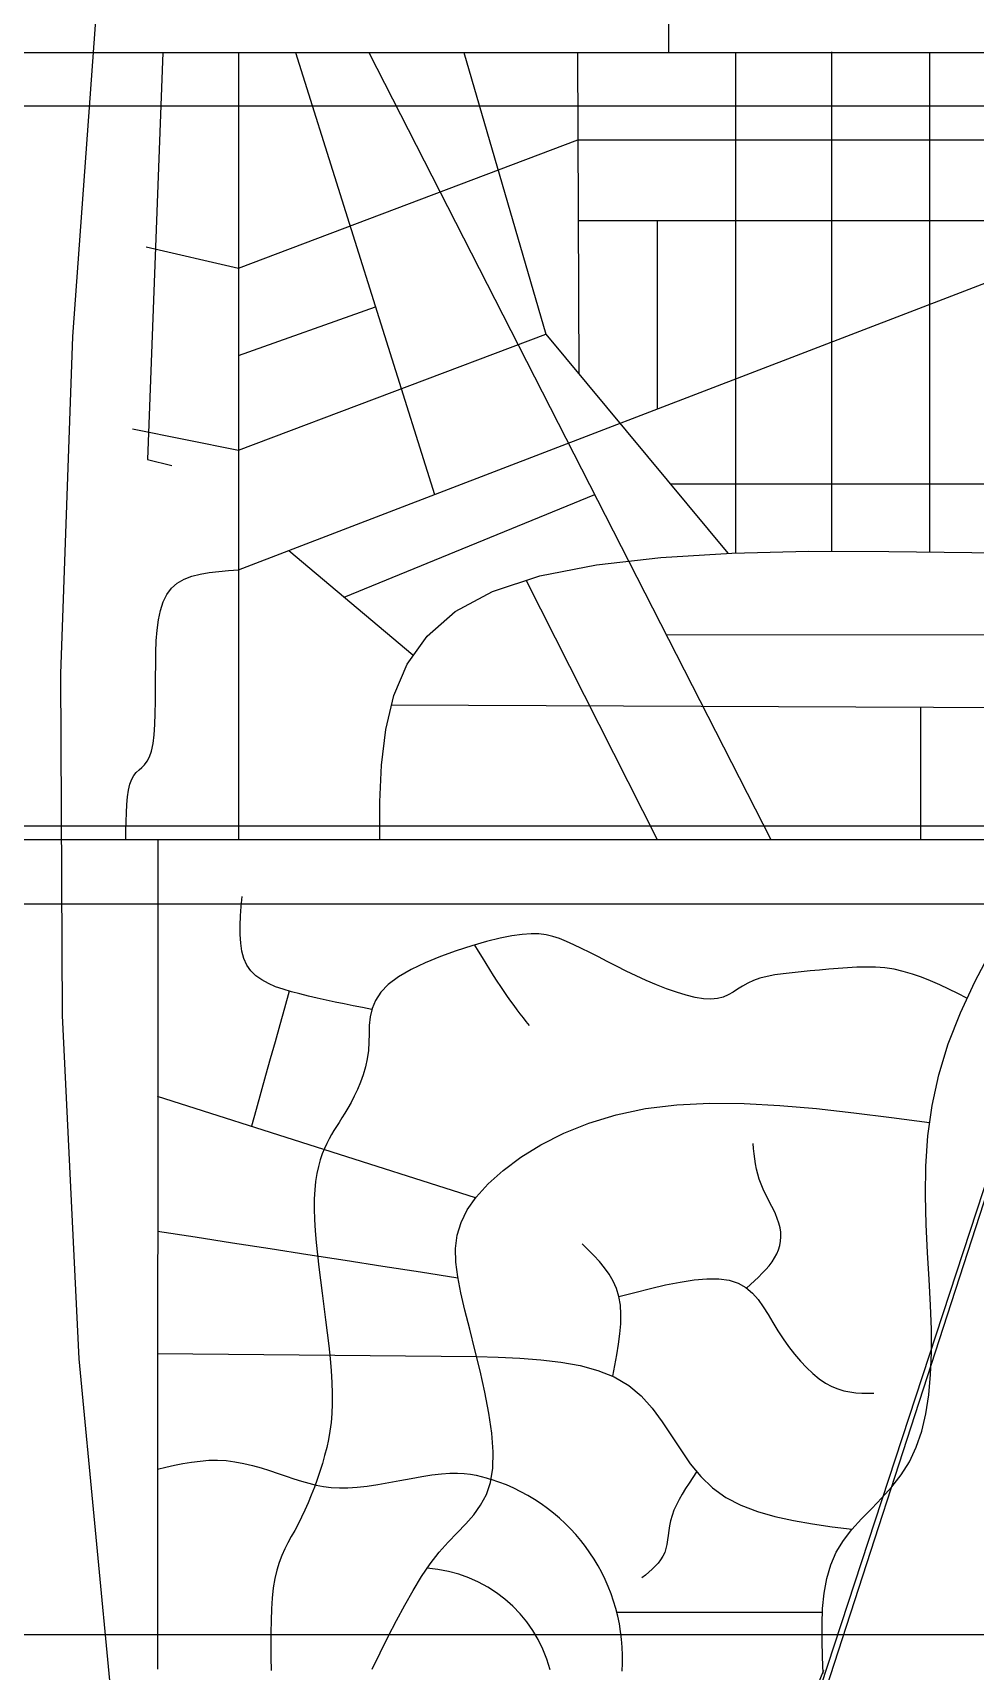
# Model space of a CAD drawing. Extents: x -15732 to 10897, y -24868 to 16165.
# Drawn here: x 6452 to 7978, y -5407 to -2754 of the extents above; entities that cross this region are included whole.
import ezdxf

# ---------------------------------------------------------------- set-up
doc = ezdxf.new("R2010")
doc.units = 0
doc.header["$MEASUREMENT"] = 0
for name, color, linetype in [('HIGHWAY', 7, 'CONTINUOUS'), ('STREETS-SPRAWL', 7, 'CONTINUOUS'), ('STREETS-SPRAWL-12M', 7, 'CONTINUOUS'), ('STREETS-SPRAWL-20M', 7, 'CONTINUOUS'), ('SUBURBS', 7, 'CONTINUOUS')]:
    doc.layers.add(name, color=color, linetype=linetype)

msp = doc.modelspace()

# ---------------------------------------------------------------- linework, layer by layer
at = {"layer": 'HIGHWAY', "color": 250, "linetype": 'CONTINUOUS'}
for p, q in [((6555.3, -2710.9), (6516.4, -3245.3)), ((6516.4, -3245.3), (6497, -3791.7)), ((6497, -3791.7), (6499.6, -4345.2)), ((6499.6, -4345.2), (6526.6, -4901.3)), ((6526.6, -4901.3), (6579.7, -5456.5))]:
    msp.add_line(p, q, dxfattribs=at)
at = {"layer": 'STREETS-SPRAWL', "color": 7, "linetype": 'CONTINUOUS'}
for p, q in [((6235.3, -2871.9), (8053, -2871.9)), ((6235.3, -4038), (8053, -4038)), ((5568.1, -4164.3), (8053, -4164.3)), ((5438, -5348), (8053, -5348))]:
    msp.add_line(p, q, dxfattribs=at)
at = {"layer": 'STREETS-SPRAWL-12M', "color": 253, "linetype": 'CONTINUOUS'}
for p, q in [((6662.5, -2785.3), (6637.9, -3444.5)), ((6785.1, -2785.3), (6785.1, -4060.1)), ((6877.7, -2785.3), (7102.4, -3501.6)), ((6996.3, -2785.3), (7647.4, -4060.1)), ((7150.1, -2785.3), (7282.8, -3241.7)), ((7333.9, -2785.3), (7336.4, -3306.3)), ((7745.3, -2784.2), (7745.2, -3593.2)), ((7904.4, -2785.3), (7904.3, -3594.3)), ((7590.2, -2787.2), (7590.1, -3596.2)), ((6785.1, -3134.6), (7334.6, -2927)), ((7334.6, -2927), (8109.9, -2927.2)), ((7335.2, -3057.6), (8109.9, -3057.6)), ((7463, -3057.6), (7463, -3362.9)), ((6635.5, -3100.1), (6785.1, -3134.6)), ((6785.1, -3623.7), (8109.9, -3114.1)), ((6785.1, -3276.2), (7007, -3197.3)), ((6785.1, -3429.7), (7282.8, -3241.7)), ((7282.8, -3241.7), (7577.8, -3596.7)), ((6613.3, -3395.3), (6785.1, -3429.7)), ((6637.9, -3444.5), (6677.3, -3454.3)), ((6956.1, -3667.5), (7362.1, -3501.4)), ((7484.2, -3484), (8109.9, -3483.9)), ((6866.7, -3592.3), (7067.6, -3761.3)), ((7364.7, -3615.4), (7469.2, -3603.4)), ((7469.2, -3603.4), (7584.3, -3596.4)), ((7584.3, -3596.4), (7708, -3593.4)), ((7708, -3593.4), (7838.2, -3593.5)), ((7838.2, -3593.5), (7972.6, -3595.5)), ((7972.6, -3595.5), (8109.1, -3598.5)), ((6697, -3638.5), (6709.5, -3633.7)), ((6709.5, -3633.7), (6723.2, -3630.2)), ((6723.2, -3630.2), (6737.9, -3627.6)), ((6737.9, -3627.6), (6753.2, -3625.9)), ((6753.2, -3625.9), (6769, -3624.7)), ((6769, -3624.7), (6785.1, -3623.7)), ((7196.4, -3658.4), (7273.1, -3633.4)), ((7273.1, -3633.4), (7364.7, -3615.4)), ((6669, -3663.3), (6676.5, -3653.1)), ((6676.5, -3653.1), (6686, -3644.9)), ((6686, -3644.9), (6697, -3638.5)), ((7136.2, -3691.1), (7196.4, -3658.4)), ((7250.3, -3639.5), (7463, -4060.1)), ((6658.7, -3689.1), (6663.1, -3675.3)), ((6663.1, -3675.3), (6669, -3663.3)), ((6653.4, -3720.9), (6655.5, -3704.3)), ((6655.5, -3704.3), (6658.7, -3689.1)), ((7090.9, -3730.8), (7136.2, -3691.1)), ((6651.4, -3757.3), (6652.1, -3738.6)), ((6652.1, -3738.6), (6653.4, -3720.9)), ((7058.5, -3776.5), (7090.9, -3730.8)), ((7477.8, -3728), (8109.9, -3728.7)), ((6651.1, -3776.7), (6651.4, -3757.3)), ((6651, -3796.7), (6651.1, -3776.7)), ((7036.7, -3827.2), (7058.5, -3776.5)), ((6650.8, -3836.8), (6650.9, -3816.9)), ((6650.9, -3816.9), (6651, -3796.7)), ((6650.4, -3856), (6650.8, -3836.8)), ((7023.5, -3881.9), (7036.7, -3827.2)), ((7032.2, -3842.3), (8109.9, -3846.8)), ((7889.6, -3845.9), (7889.5, -4060.1)), ((6648.6, -3890.5), (6649.8, -3874)), ((6649.8, -3874), (6650.4, -3856)), ((6646.9, -3905), (6648.6, -3890.5)), ((7016.7, -3939.6), (7023.5, -3881.9)), ((6637.5, -3933.6), (6641.3, -3926.5)), ((6641.3, -3926.5), (6644.5, -3917.1)), ((6644.5, -3917.1), (6646.9, -3905)), ((6615.7, -3956.4), (6619.7, -3951.6)), ((6619.7, -3951.6), (6624.1, -3947.5)), ((6624.1, -3947.5), (6628.7, -3943.5)), ((6628.7, -3943.5), (6633.2, -3939.1)), ((6633.2, -3939.1), (6637.5, -3933.6)), ((7014.2, -3999.4), (7016.7, -3939.6)), ((6605.6, -3991.3), (6607.2, -3980.2)), ((6607.2, -3980.2), (6609.4, -3970.5)), ((6609.4, -3970.5), (6612.2, -3962.6)), ((6612.2, -3962.6), (6615.7, -3956.4)), ((6603.7, -4016.9), (6604.5, -4003.6)), ((6604.5, -4003.6), (6605.6, -3991.3)), ((7013.9, -4060.1), (7014.2, -3999.4)), ((6603, -4045.4), (6603.3, -4030.9)), ((6603.3, -4030.9), (6603.7, -4016.9)), ((6602.8, -4060.1), (6603, -4045.4)), ((6654.3, -4060.1), (6653.9, -5404.1)), ((6789.6, -4168.5), (6790.9, -4152.7)), ((6787.9, -4199.4), (6788.5, -4184.1)), ((6788.5, -4184.1), (6789.6, -4168.5)), ((6787.9, -4214.2), (6787.9, -4199.4)), ((6788.8, -4228.1), (6787.9, -4214.2)), ((7227.9, -4216.5), (7208.8, -4220.3)), ((7244.4, -4214), (7227.9, -4216.5)), ((7258.9, -4213), (7244.4, -4214)), ((7271.7, -4213.2), (7258.9, -4213)), ((7283.4, -4214.7), (7271.7, -4213.2)), ((7294.4, -4217.2), (7283.4, -4214.7)), ((7305.2, -4220.8), (7294.4, -4217.2)), ((6790.7, -4241.2), (6788.8, -4228.1)), ((6794, -4253.1), (6790.7, -4241.2)), ((7137.6, -4240.6), (7112.2, -4249.8)), ((7162.8, -4232.5), (7137.6, -4240.6)), ((7186.8, -4225.7), (7162.8, -4232.5)), ((7167.3, -4231.2), (7173.5, -4241.3)), ((7173.5, -4241.3), (7179.7, -4251.3)), ((7208.8, -4220.3), (7186.8, -4225.7)), ((7316.4, -4225.3), (7305.2, -4220.8)), ((7328.2, -4230.6), (7316.4, -4225.3)), ((7340.7, -4236.7), (7328.2, -4230.6)), ((7354, -4243.4), (7340.7, -4236.7)), ((7367.9, -4250.5), (7354, -4243.4)), ((7977.4, -4290.8), (8003.8, -4240.4)), ((6798.8, -4263.8), (6794, -4253.1)), ((6805.3, -4273), (6798.8, -4263.8)), ((7064.7, -4271), (7044.4, -4282.7)), ((7087.6, -4259.9), (7064.7, -4271)), ((7112.2, -4249.8), (7087.6, -4259.9)), ((7179.7, -4251.3), (7185.8, -4261.2)), ((7185.8, -4261.2), (7191.9, -4270.9)), ((7191.9, -4270.9), (7197.8, -4280.3)), ((7382.3, -4257.9), (7367.9, -4250.5)), ((7397.4, -4265.6), (7382.3, -4257.9)), ((7412.9, -4273.3), (7397.4, -4265.6)), ((7726.2, -4271.9), (7711.1, -4273.2)), ((7741.3, -4270.4), (7726.2, -4271.9)), ((7756.5, -4269.1), (7741.3, -4270.4)), ((7771.6, -4267.9), (7756.5, -4269.1)), ((7786.7, -4267.1), (7771.6, -4267.9)), ((7801.8, -4266.8), (7786.7, -4267.1)), ((7816.8, -4267.1), (7801.8, -4266.8)), ((7831.8, -4268.3), (7816.8, -4267.1)), ((7846.8, -4270.5), (7831.8, -4268.3)), ((7861.7, -4273.8), (7846.8, -4270.5)), ((6813.4, -4281), (6805.3, -4273)), ((6822.8, -4287.8), (6813.4, -4281)), ((6833.5, -4293.6), (6822.8, -4287.8)), ((6845.1, -4298.6), (6833.5, -4293.6)), ((6857.6, -4302.9), (6845.1, -4298.6)), ((7027.8, -4295), (7015.4, -4307.7)), ((7044.4, -4282.7), (7027.8, -4295)), ((7197.8, -4280.3), (7203.7, -4289.5)), ((7203.7, -4289.5), (7209.5, -4298.3)), ((7209.5, -4298.3), (7215, -4306.6)), ((7428.9, -4280.9), (7412.9, -4273.3)), ((7445.3, -4288.4), (7428.9, -4280.9)), ((7461.9, -4295.5), (7445.3, -4288.4)), ((7478.4, -4301.9), (7461.9, -4295.5)), ((7601.3, -4297.9), (7593.5, -4302.9)), ((7609.7, -4293.1), (7601.3, -4297.9)), ((7619, -4288.8), (7609.7, -4293.1)), ((7629.5, -4285.1), (7619, -4288.8)), ((7641.2, -4282.1), (7629.5, -4285.1)), ((7653.8, -4279.7), (7641.2, -4282.1)), ((7667.3, -4277.7), (7653.8, -4279.7)), ((7681.5, -4276), (7667.3, -4277.7)), ((7696.1, -4274.6), (7681.5, -4276)), ((7711.1, -4273.2), (7696.1, -4274.6)), ((7876.5, -4278.1), (7861.7, -4273.8)), ((7891.3, -4283.3), (7876.5, -4278.1)), ((7906, -4289.2), (7891.3, -4283.3)), ((7920.8, -4295.6), (7906, -4289.2)), ((7935.5, -4302.5), (7920.8, -4295.6)), ((7954.1, -4341), (7977.4, -4290.8)), ((6870.8, -4306.8), (6857.6, -4302.9)), ((6867.4, -4305.9), (6859.7, -4333.2)), ((6884.4, -4310.4), (6870.8, -4306.8)), ((6898.3, -4313.9), (6884.4, -4310.4)), ((6912.5, -4317.2), (6898.3, -4313.9)), ((6926.9, -4320.4), (6912.5, -4317.2)), ((6941.5, -4323.5), (6926.9, -4320.4)), ((6956.3, -4326.6), (6941.5, -4323.5)), ((7006.9, -4320.8), (7001.4, -4334.1)), ((7015.4, -4307.7), (7006.9, -4320.8)), ((7215, -4306.6), (7220.5, -4314.5)), ((7220.5, -4314.5), (7225.8, -4322)), ((7225.8, -4322), (7230.9, -4329.1)), ((7494.5, -4307.6), (7478.4, -4301.9)), ((7510, -4312.4), (7494.5, -4307.6)), ((7524.6, -4316), (7510, -4312.4)), ((7538.1, -4318.2), (7524.6, -4316)), ((7550.1, -4318.9), (7538.1, -4318.2)), ((7560.7, -4317.9), (7550.1, -4318.9)), ((7569.9, -4315.5), (7560.7, -4317.9)), ((7578.2, -4312), (7569.9, -4315.5)), ((7586, -4307.7), (7578.2, -4312)), ((7593.5, -4302.9), (7586, -4307.7)), ((7950.2, -4309.7), (7935.5, -4302.5)), ((7964.8, -4317), (7950.2, -4309.7)), ((6859.7, -4333.2), (6852.1, -4360.6)), ((6971.1, -4329.6), (6956.3, -4326.6)), ((6986, -4332.6), (6971.1, -4329.6)), ((7001, -4335.6), (6986, -4332.6)), ((6998.4, -4347.6), (6997, -4361.3)), ((7001.4, -4334.1), (6998.4, -4347.6)), ((7230.9, -4329.1), (7236, -4335.9)), ((7236, -4335.9), (7241, -4342.5)), ((7241, -4342.5), (7245.9, -4348.9)), ((7245.9, -4348.9), (7250.7, -4355.1)), ((7934.5, -4391.2), (7954.1, -4341)), ((6852.1, -4360.6), (6844.4, -4388)), ((6996.6, -4375), (6996.4, -4388.6)), ((6997, -4361.3), (6996.6, -4375)), ((7250.7, -4355.1), (7255.6, -4361.3)), ((6844.4, -4388), (6836.7, -4415.3)), ((6995.6, -4402.2), (6993.8, -4415.5)), ((6996.4, -4388.6), (6995.6, -4402.2)), ((7919, -4441.2), (7934.5, -4391.2)), ((6836.7, -4415.3), (6829, -4442.7)), ((6990.9, -4428.5), (6987.2, -4441.2)), ((6993.8, -4415.5), (6990.9, -4428.5)), ((6829, -4442.7), (6821.4, -4470)), ((6982.8, -4453.4), (6977.9, -4465)), ((6987.2, -4441.2), (6982.8, -4453.4)), ((7908.2, -4491), (7919, -4441.2)), ((7169.2, -4640.6), (6654.1, -4476.3)), ((6821.4, -4470), (6813.7, -4497.4)), ((6972.7, -4475.9), (6967.4, -4486.1)), ((6977.9, -4465), (6972.7, -4475.9)), ((6813.7, -4497.4), (6806, -4524.8)), ((6952.5, -4511.3), (6948, -4518.4)), ((6957.3, -4503.7), (6952.5, -4511.3)), ((6962.2, -4495.3), (6957.3, -4503.7)), ((6967.4, -4486.1), (6962.2, -4495.3)), ((7352.6, -4519.5), (7396.8, -4506)), ((7396.8, -4506), (7444.4, -4496)), ((7444.4, -4496), (7495, -4489.8)), ((7495, -4489.8), (7548.4, -4487.3)), ((7548.4, -4487.3), (7604.1, -4487.8)), ((7604.1, -4487.8), (7661.8, -4490.9)), ((7661.8, -4490.9), (7721, -4496)), ((7721, -4496), (7781.4, -4502.7)), ((7781.4, -4502.7), (7842.5, -4510.4)), ((7842.5, -4510.4), (7904.1, -4518.6)), ((7901.6, -4540.4), (7908.2, -4491)), ((6939.6, -4531.6), (6935.6, -4538.3)), ((6943.7, -4525.1), (6939.6, -4531.6)), ((6948, -4518.4), (6943.7, -4525.1)), ((7275, -4554.6), (7311.9, -4535.9)), ((7311.9, -4535.9), (7352.6, -4519.5)), ((6924.3, -4560.7), (6920.8, -4569.6)), ((6928, -4552.6), (6924.3, -4560.7)), ((6931.8, -4545.2), (6928, -4552.6)), ((6935.6, -4538.3), (6931.8, -4545.2)), ((7242.2, -4574.9), (7275, -4554.6)), ((7619.4, -4560.8), (7618.6, -4552.5)), ((7620.3, -4569.2), (7619.4, -4560.8)), ((7898.2, -4589.2), (7901.6, -4540.4)), ((6914.7, -4589.8), (6912.1, -4601.4)), ((6917.6, -4579.3), (6914.7, -4589.8)), ((6920.8, -4569.6), (6917.6, -4579.3)), ((7213.6, -4596.1), (7242.2, -4574.9)), ((7621.4, -4577.5), (7620.3, -4569.2)), ((7622.6, -4585.8), (7621.4, -4577.5)), ((7624.2, -4594), (7622.6, -4585.8)), ((7897.5, -4637.1), (7898.2, -4589.2)), ((6910.1, -4614), (6908.6, -4627.7)), ((6912.1, -4601.4), (6910.1, -4614)), ((7189.5, -4617.8), (7213.6, -4596.1)), ((7626.1, -4602.3), (7624.2, -4594)), ((7628.5, -4610.5), (7626.1, -4602.3)), ((7631.4, -4618.6), (7628.5, -4610.5)), ((6907.8, -4642.5), (6907.7, -4658.6)), ((6908.6, -4627.7), (6907.8, -4642.5)), ((7155.6, -4660.2), (7170.1, -4639.3)), ((7170.1, -4639.3), (7189.5, -4617.8)), ((7634.8, -4626.7), (7631.4, -4618.6)), ((7638.6, -4634.8), (7634.8, -4626.7)), ((7642.7, -4642.8), (7638.6, -4634.8)), ((7646.8, -4650.7), (7642.7, -4642.8)), ((7898.7, -4683.8), (7897.5, -4637.1)), ((6907.7, -4658.6), (6908.2, -4675.7)), ((7145.5, -4680.7), (7155.6, -4660.2)), ((7650.8, -4658.5), (7646.8, -4650.7)), ((7654.5, -4666.3), (7650.8, -4658.5)), ((7657.7, -4674), (7654.5, -4666.3)), ((6654.1, -4694.4), (6714.9, -4703.9)), ((6908.2, -4675.7), (6909.3, -4693.9)), ((6909.3, -4693.9), (6910.9, -4712.9)), ((7139.4, -4701.3), (7145.5, -4680.7)), ((7660.4, -4681.5), (7657.7, -4674)), ((7662.2, -4689), (7660.4, -4681.5)), ((7663.2, -4696.4), (7662.2, -4689)), ((7663.5, -4703.6), (7663.2, -4696.4)), ((7901, -4729.1), (7898.7, -4683.8)), ((6714.9, -4703.9), (6775.7, -4713.3)), ((6775.7, -4713.3), (6836.5, -4722.8)), ((6836.5, -4722.8), (6897.3, -4732.3)), ((6910.9, -4712.9), (6912.9, -4732.7)), ((7136.8, -4722.5), (7139.4, -4701.3)), ((7137.2, -4744.8), (7136.8, -4722.5)), ((7351.3, -4724.7), (7341.8, -4715.4)), ((7659.6, -4724.6), (7661.7, -4717.7)), ((7661.7, -4717.7), (7662.9, -4710.7)), ((7662.9, -4710.7), (7663.5, -4703.6)), ((6897.3, -4732.3), (6958.1, -4741.8)), ((6912.9, -4732.7), (6915.3, -4753)), ((6958.1, -4741.8), (7018.9, -4751.2)), ((7140.2, -4768.6), (7137.2, -4744.8)), ((7360.7, -4734.1), (7351.3, -4724.7)), ((7369.7, -4743.7), (7360.7, -4734.1)), ((7378, -4753.8), (7369.7, -4743.7)), ((7644.4, -4750.7), (7649.2, -4744.4)), ((7649.2, -4744.4), (7653.4, -4737.9)), ((7653.4, -4737.9), (7656.9, -4731.3)), ((7656.9, -4731.3), (7659.6, -4724.6)), ((7903.7, -4772.8), (7901, -4729.1)), ((6915.3, -4753), (6917.9, -4773.9)), ((6917.9, -4773.9), (6920.6, -4795.1)), ((7018.9, -4751.2), (7079.7, -4760.7)), ((7079.7, -4760.7), (7140.5, -4770.2)), ((7145.3, -4794.4), (7140.2, -4768.6)), ((7385.5, -4764.3), (7378, -4753.8)), ((7392.1, -4775.5), (7385.5, -4764.3)), ((7397.3, -4787.5), (7392.1, -4775.5)), ((7500.5, -4777.1), (7522.9, -4773.6)), ((7522.9, -4773.6), (7543.8, -4771.8)), ((7543.8, -4771.8), (7562.9, -4771.8)), ((7562.9, -4771.8), (7579.7, -4774.2)), ((7579.7, -4774.2), (7594.2, -4779)), ((7614.3, -4780.8), (7620.8, -4774.9)), ((7620.8, -4774.9), (7627.2, -4769)), ((7627.2, -4769), (7633.3, -4762.9)), ((7633.3, -4762.9), (7639.1, -4756.8)), ((7639.1, -4756.8), (7644.4, -4750.7)), ((7906, -4814.5), (7903.7, -4772.8)), ((6920.6, -4795.1), (6923.4, -4816.5)), ((7151.9, -4822.6), (7145.3, -4794.4)), ((7401.2, -4800.4), (7397.3, -4787.5)), ((7403.5, -4814.3), (7401.2, -4800.4)), ((7401.3, -4800.6), (7426.8, -4793.9)), ((7426.8, -4793.9), (7452.1, -4787.5)), ((7452.1, -4787.5), (7476.8, -4781.8)), ((7476.8, -4781.8), (7500.5, -4777.1)), ((7594.2, -4779), (7606.6, -4786)), ((7606.6, -4786), (7617.3, -4794.9)), ((7607.6, -4786.8), (7614.3, -4780.8)), ((7617.3, -4794.9), (7626.6, -4805.4)), ((6923.4, -4816.5), (6926.2, -4838)), ((7159.7, -4853.6), (7151.9, -4822.6)), ((7404.4, -4829.1), (7403.5, -4814.3)), ((7404.1, -4844.7), (7404.4, -4829.1)), ((7626.6, -4805.4), (7635, -4817)), ((7635, -4817), (7642.9, -4829.5)), ((7642.9, -4829.5), (7650.6, -4842.6)), ((7907.4, -4854.1), (7906, -4814.5)), ((6926.2, -4838), (6928.8, -4859.3)), ((7168, -4886.6), (7159.7, -4853.6)), ((7402.8, -4860.9), (7404.1, -4844.7)), ((7650.6, -4842.6), (7658.5, -4855.8)), ((7658.5, -4855.8), (7667, -4868.8)), ((7907.4, -4891.6), (7907.4, -4854.1)), ((6928.8, -4859.3), (6931.3, -4880.3)), ((6931.3, -4880.3), (6933.4, -4900.8)), ((7397.8, -4894.7), (7400.6, -4877.6)), ((7400.6, -4877.6), (7402.8, -4860.9)), ((7667, -4868.8), (7676, -4881.5)), ((7676, -4881.5), (7685.4, -4893.7)), ((6654, -4892.6), (7170.7, -4897.6)), ((6933.4, -4900.8), (6935.2, -4920.6)), ((7176.3, -4920.9), (7168, -4886.6)), ((7170.7, -4897.6), (7205.9, -4898.7)), ((7205.9, -4898.7), (7240.6, -4900.3)), ((7240.6, -4900.3), (7274.6, -4902.8)), ((7274.6, -4902.8), (7307.3, -4906.6)), ((7307.3, -4906.6), (7338.3, -4912.2)), ((7394.6, -4912.1), (7397.8, -4894.7)), ((7685.4, -4893.7), (7695.2, -4905.1)), ((7695.2, -4905.1), (7705.2, -4915.7)), ((7906, -4926.8), (7907.4, -4891.6)), ((6935.2, -4920.6), (6936.4, -4939.6)), ((7183.9, -4955.4), (7176.3, -4920.9)), ((7338.3, -4912.2), (7367.2, -4920.1)), ((7367.2, -4920.1), (7393.6, -4930.7)), ((7391.3, -4929.6), (7394.6, -4912.1)), ((7393.6, -4930.7), (7417.1, -4944.4)), ((7705.2, -4915.7), (7715.4, -4925.3)), ((7715.4, -4925.3), (7725.6, -4933.7)), ((7725.6, -4933.7), (7735.8, -4940.6)), ((7903, -4959.7), (7906, -4926.8)), ((6936.4, -4939.6), (6937.1, -4957.5)), ((6937.1, -4957.5), (6937, -4974.2)), ((7190.4, -4989.3), (7183.9, -4955.4)), ((7417.1, -4944.4), (7437.4, -4961.6)), ((7437.4, -4961.6), (7455.2, -4981.4)), ((7735.8, -4940.6), (7745.8, -4946.1)), ((7745.8, -4946.1), (7755.8, -4950.2)), ((7755.8, -4950.2), (7765.6, -4953.2)), ((7765.6, -4953.2), (7775.4, -4955.1)), ((7775.4, -4955.1), (7785.1, -4956.3)), ((7785.1, -4956.3), (7794.8, -4957)), ((7794.8, -4957), (7804.4, -4957.2)), ((7804.4, -4957.2), (7814, -4957.2)), ((7898.3, -4990.3), (7903, -4959.7)), ((6937, -4974.2), (6936.4, -4989.9)), ((7455.2, -4981.4), (7471.3, -5003.2)), ((6935.1, -5004.6), (6933.2, -5018.7)), ((6936.4, -4989.9), (6935.1, -5004.6)), ((7195.2, -5021.7), (7190.4, -4989.3)), ((7471.3, -5003.2), (7486.3, -5026)), ((7891.6, -5018.7), (7898.3, -4990.3)), ((6930.8, -5032.1), (6928, -5045.2)), ((6933.2, -5018.7), (6930.8, -5032.1)), ((7197.6, -5051.8), (7195.2, -5021.7)), ((7486.3, -5026), (7501.2, -5049)), ((7882.8, -5044.6), (7891.6, -5018.7)), ((6695.3, -5071.1), (6709.2, -5068.7)), ((6709.2, -5068.7), (6723, -5066.9)), ((6723, -5066.9), (6737, -5065.8)), ((6737, -5065.8), (6751, -5065.6)), ((6751, -5065.6), (6765.2, -5066.3)), ((6765.2, -5066.3), (6779.4, -5068)), ((6779.4, -5068), (6793.6, -5070.7)), ((6924.7, -5058.1), (6921, -5070.9)), ((6928, -5045.2), (6924.7, -5058.1)), ((7197.1, -5078.7), (7197.6, -5051.8)), ((7501.2, -5049), (7516.7, -5071.3)), ((7858.4, -5089.4), (7871.7, -5068.2)), ((7871.7, -5068.2), (7882.8, -5044.6)), ((6654, -5080), (6667.7, -5076.9)), ((6667.7, -5076.9), (6681.5, -5073.8)), ((6681.5, -5073.8), (6695.3, -5071.1)), ((6793.6, -5070.7), (6807.8, -5074.2)), ((6807.8, -5074.2), (6821.8, -5078.1)), ((6821.8, -5078.1), (6835.6, -5082.5)), ((6835.6, -5082.5), (6849.2, -5086.9)), ((6849.2, -5086.9), (6862.3, -5091.4)), ((6862.3, -5091.4), (6875, -5095.7)), ((6917, -5083.8), (6912.6, -5096.6)), ((6921, -5070.9), (6917, -5083.8)), ((7046.7, -5098.5), (7064.6, -5095.2)), ((7064.6, -5095.2), (7082, -5092.1)), ((7082, -5092.1), (7098.4, -5089.4)), ((7098.4, -5089.4), (7113.7, -5087.6)), ((7113.7, -5087.6), (7127.3, -5086.6)), ((7127.3, -5086.6), (7139.6, -5086.4)), ((7139.6, -5086.4), (7150.6, -5087)), ((7150.6, -5087), (7160.6, -5088.2)), ((7160.6, -5088.2), (7169.8, -5089.9)), ((7169.8, -5089.9), (7178.4, -5092)), ((7178.4, -5092), (7186.5, -5094.3)), ((7186.5, -5094.3), (7194.5, -5096.7)), ((7193.4, -5101.7), (7197.1, -5078.7)), ((7521, -5093.7), (7515, -5102.7)), ((7516.7, -5071.3), (7533.6, -5092.1)), ((7527.1, -5084.7), (7521, -5093.7)), ((7533.6, -5092.1), (7552.6, -5110.6)), ((7843.3, -5108.8), (7858.4, -5089.4)), ((6875, -5095.7), (6887.2, -5099.6)), ((6887.2, -5099.6), (6899.2, -5103)), ((6899.2, -5103), (6911, -5105.8)), ((6908, -5109.5), (6903.1, -5122.1)), ((6912.6, -5096.6), (6908, -5109.5)), ((6911, -5105.8), (6923, -5108.1)), ((6923, -5108.1), (6935.4, -5109.6)), ((6935.4, -5109.6), (6948.5, -5110.4)), ((6948.5, -5110.4), (6962.4, -5110.4)), ((6962.4, -5110.4), (6977.4, -5109.4)), ((6977.4, -5109.4), (6993.7, -5107.6)), ((6993.7, -5107.6), (7010.9, -5105)), ((7010.9, -5105), (7028.7, -5101.9)), ((7028.7, -5101.9), (7046.7, -5098.5)), ((7177.3, -5138.6), (7186.6, -5121.4)), ((7186.6, -5121.4), (7193.4, -5101.7)), ((7503.8, -5120.6), (7498.7, -5129.4)), ((7509.2, -5111.7), (7503.8, -5120.6)), ((7515, -5102.7), (7509.2, -5111.7)), ((7552.6, -5110.6), (7574.4, -5126)), ((7827.1, -5126.7), (7843.3, -5108.8)), ((6892.8, -5146.5), (6887.3, -5158)), ((6898, -5134.5), (6892.8, -5146.5)), ((6903.1, -5122.1), (6898, -5134.5)), ((7166, -5154.1), (7177.3, -5138.6)), ((7490.3, -5146.8), (7487.2, -5155.2)), ((7494.2, -5138.1), (7490.3, -5146.8)), ((7498.7, -5129.4), (7494.2, -5138.1)), ((7574.4, -5126), (7598.8, -5138.6)), ((7598.8, -5138.6), (7625.4, -5148.7)), ((7794.1, -5160.6), (7810.5, -5143.8)), ((7810.5, -5143.8), (7827.1, -5126.7)), ((6881.8, -5169), (6876.2, -5179.4)), ((6887.3, -5158), (6881.8, -5169)), ((7139.2, -5183.1), (7153.1, -5168.6)), ((7153.1, -5168.6), (7166, -5154.1)), ((7483.2, -5171.7), (7482, -5179.7)), ((7484.9, -5163.6), (7483.2, -5171.7)), ((7487.2, -5155.2), (7484.9, -5163.6)), ((7625.4, -5148.7), (7653.9, -5156.9)), ((7653.9, -5156.9), (7683.8, -5163.4)), ((7683.8, -5163.4), (7714.9, -5168.8)), ((7714.9, -5168.8), (7746.7, -5173.3)), ((7746.7, -5173.3), (7778.8, -5177.4)), ((7778.6, -5177.7), (7794.1, -5160.6)), ((6865.3, -5199.3), (6860.1, -5209.4)), ((6870.7, -5189.4), (6865.3, -5199.3)), ((6876.2, -5179.4), (6870.7, -5189.4)), ((7110, -5214.7), (7124.7, -5198.2)), ((7124.7, -5198.2), (7139.2, -5183.1)), ((7480.1, -5194.8), (7478.9, -5202)), ((7481, -5187.4), (7480.1, -5194.8)), ((7482, -5179.7), (7481, -5187.4)), ((7753.1, -5214.4), (7764.7, -5195.4)), ((7764.7, -5195.4), (7778.6, -5177.7)), ((6855.2, -5220), (6850.9, -5231.3)), ((6860.1, -5209.4), (6855.2, -5220)), ((7095.7, -5233.4), (7110, -5214.7)), ((7468.8, -5226.9), (7464.7, -5232.3)), ((7472.4, -5221.2), (7468.8, -5226.9)), ((7475.3, -5215.2), (7472.4, -5221.2)), ((7477.4, -5208.7), (7475.3, -5215.2)), ((7478.9, -5202), (7477.4, -5208.7)), ((7744.1, -5235.1), (7753.1, -5214.4)), ((6847, -5243.6), (6843.9, -5257.2)), ((6850.9, -5231.3), (6847, -5243.6)), ((7067.9, -5276.5), (7081.6, -5254.1)), ((7081.6, -5254.1), (7095.7, -5233.4)), ((7444, -5251.8), (7438.3, -5256.4)), ((7449.5, -5247.1), (7444, -5251.8)), ((7454.9, -5242.3), (7449.5, -5247.1)), ((7460, -5237.4), (7454.9, -5242.3)), ((7464.7, -5232.3), (7460, -5237.4)), ((7737.7, -5257.4), (7744.1, -5235.1)), ((6841.5, -5272.4), (6839.7, -5288.9)), ((6843.9, -5257.2), (6841.5, -5272.4)), ((7054.3, -5300.3), (7067.9, -5276.5)), ((7731, -5305.7), (7733.5, -5281)), ((7733.5, -5281), (7737.7, -5257.4)), ((6838.6, -5306.6), (6837.9, -5325.3)), ((6839.7, -5288.9), (6838.6, -5306.6)), ((7041, -5325.2), (7054.3, -5300.3)), ((7730.1, -5331.3), (7731, -5305.7)), ((6837.9, -5325.3), (6837.6, -5344.8)), ((7027.8, -5351.1), (7041, -5325.2)), ((7397.6, -5311.5), (7730.7, -5311.5)), ((7730.2, -5357.6), (7730.1, -5331.3)), ((6837.6, -5344.8), (6837.6, -5364.9)), ((7014.7, -5377.4), (7027.8, -5351.1)), ((7731, -5384.3), (7730.2, -5357.6)), ((6837.6, -5364.9), (6837.8, -5385.4)), ((6837.8, -5385.4), (6838.1, -5406.1)), ((7001.6, -5404.1), (7014.7, -5377.4)), ((7732.2, -5411.3), (7731, -5384.3)), ((7469.9, -6047.2), (7732.9, -5405.5))]:
    msp.add_line(p, q, dxfattribs=at)
for centre, radius, start, end in [((7102, -5387.7), 305.3, 356.2911, 72.3539), ((7075.4, -5462.2), 222.1, 14.9515, 86.0737)]:
    msp.add_arc(centre, radius, start, end, dxfattribs=at)
at = {"layer": 'STREETS-SPRAWL-20M', "color": 252, "linetype": 'CONTINUOUS'}
for p, q in [((7481.9, -2785.3), (7481.9, 453.4)), ((3901.3, -2785.3), (10064.5, -2785.3)), ((5498.9, -4060.1), (10064.5, -4060.1))]:
    msp.add_line(p, q, dxfattribs=at)
at = {"layer": 'SUBURBS', "color": 61, "linetype": 'CONTINUOUS'}
msp.add_lwpolyline([(8646.1, -2630.9), (10897.1, -3705.6), (10897.1, -24373.8), (8203.6, -24373.8), (3490.9, -20275.7), (5621.3, -11867.2), (6195.5, -10219), (6182.4, -9724.5), (6316.7, -9737.6)], close=True, dxfattribs=at)
at = {"layer": 'SUBURBS', "color": 254, "linetype": 'CONTINUOUS'}
msp.add_lwpolyline([(5621.3, -11867.2), (6177.8, -10226.7), (6178.2, -9727.8), (6343.5, -9729.6), (8646.1, -2630.9)], dxfattribs=at)

doc.saveas('drawing.dxf')
